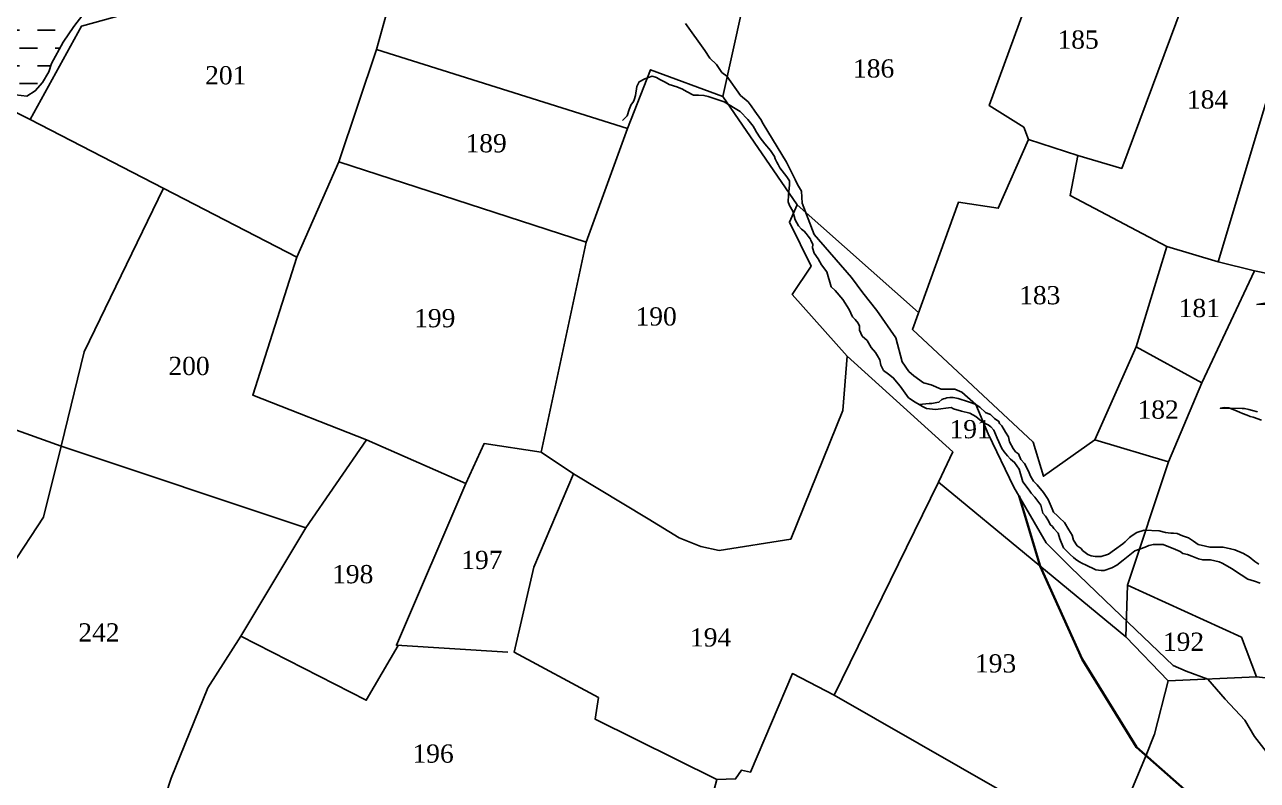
# Model space of a CAD drawing. Header units: inches. Extents: x 52 to 875, y -20 to 782.
# Drawn here: x 637.8 to 724.5, y 476.9 to 530.1 of the extents above; entities that cross this region are included whole.
import ezdxf

# ---------------------------------------------------------------- set-up
doc = ezdxf.new("R2010")
doc.units = ezdxf.units.IN
doc.header["$MEASUREMENT"] = 0
doc.linetypes.add('ACAD_ISO02W100', pattern=[15, 12, -3])
doc.linetypes.add('ACAD_ISO07W100', pattern=[3, 0, -3])
for name, color, linetype in [('CARTTRACK', 30, 'ACAD_ISO02W100'), ('NALA', 4, 'Continuous'), ('SURVEY_BND', 7, 'Continuous'), ('SURVEY_NO', 7, 'Continuous'), ('WATER_BODY', 4, 'Continuous')]:
    doc.layers.add(name, color=color, linetype=linetype)
doc.layers.add('FOOTPATH', color=150, linetype='ACAD_ISO07W100', lineweight=30)
doc.styles.get("Standard").update_dxf_attribs({"font": 'TIMES.TTF'})

msp = doc.modelspace()

# ---------------------------------------------------------------- hatches: boundary and pattern name
at = {"layer": 'WATER_BODY', "linetype": 'ByBlock'}
h = msp.add_hatch(dxfattribs=at)
h.set_pattern_fill('DASH', color=256, scale=10, angle=180, style=0)
h.set_pattern_definition([(180, (-470.0725, 177.2036), (-1.25, -1.25), [1.25, -1.25])])
h.paths.add_polyline_path([(618.722, 522.672), (617.449, 521.578), (616.319, 520.925), (616.004, 520.807), (615.698, 520.723), (615.401, 520.698), (615.115, 520.693), (614.809, 520.762), (614.498, 520.905), (614.271, 521.088), (613.891, 521.408), (613.723, 521.596), (613.484, 521.848), (613, 522.233), (612.842, 522.302), (612.398, 522.499), (612.245, 522.598), (612.063, 522.771), (611.969, 522.889), (611.886, 523.079), (612.034, 523.676), (611.746, 523.879), (611.583, 523.165), (611.163, 522.411), (611.031, 522.232), (610.836, 521.844), (610.401, 521.463), (610.204, 520.985), (609.753, 520.113), (609.372, 519.15), (609.169, 517.507), (609.379, 516.349), (609.472, 515.133), (609.472, 514.402), (609.441, 513.369), (609.013, 512.604), (608.22, 512.215), (607.404, 511.78), (606.18, 511.039), (605.394, 510.697), (603.979, 510.378), (602.925, 510.328), (601.665, 509.87), (600.592, 509.147), (599.695, 508.243), (599.088, 507.357), (598.894, 506.627), (599.228, 506.192), (599.967, 506.254), (600.869, 506.541), (601.962, 506.734), (602.693, 506.656), (603.478, 506.532), (604.388, 506.307), (605.36, 506.136), (606.608, 505.768), (607.416, 505.372), (607.669, 505.174), (608.535, 504.591), (608.758, 504.452), (610.538, 502.973), (611.319, 502.614), (612.106, 502.424), (612.683, 502.526), (613.063, 502.81), (613.097, 503.333), (613.043, 503.977), (612.615, 504.872), (611.925, 505.711), (611.914, 506.474), (611.897, 507.224), (612.477, 508.113), (612.946, 509.015), (613.168, 509.877), (613.39, 510.728), (614.004, 511.368), (614.857, 511.628), (615.829, 511.628), (616.634, 511.297), (617.235, 510.957), (617.411, 510.897), (617.679, 510.803), (617.918, 510.743), (618.183, 510.677), (618.441, 510.604), (618.677, 510.564), (619.175, 510.582), (619.353, 510.56), (619.643, 510.538), (619.939, 510.469), (620.238, 510.384), (620.682, 510.242), (621.393, 509.973), (621.749, 509.772), (621.991, 509.483), (622.177, 509.294), (622.475, 509.341), (622.436, 509.997), (622.573, 510.917), (623.129, 511.867), (623.805, 512.71), (624.48, 513.652), (625.569, 515.406), (625.984, 516.257), (626.747, 517.781), (627.469, 518.638), (628.62, 519.622), (629.754, 520.448), (631.038, 521.405), (631.93, 522.241), (632.847, 523.253), (633.808, 524.159), (635.109, 525.024), (635.644, 525.218), (636.465, 525.276), (637.146, 525.161), (637.929, 525.074), (638.523, 525.434), (639.041, 526.023), (639.479, 526.785), (639.661, 527.363), (640.481, 528.871), (641.231, 529.978), (641.867, 530.783), (642.901, 531.382), (644.21, 531.599), (645.13, 531.765), (646.878, 533.85), (648.965, 536.443), (650.104, 537.359), (651.316, 537.891), (653.78, 539.025), (655.972, 539.612), (657.215, 540.584), (658.276, 541.963), (658.682, 543.372), (658.388, 544.82), (657.869, 545.869), (657.215, 546.647), (655.723, 547.904), (654.324, 548.784), (652.88, 549.742), (648.741, 551.904), (645.006, 553.978), (641.624, 555.408), (638.886, 556.707), (635.302, 558.847), (633.266, 559.681), (631.243, 560.527), (627.013, 561.734), (623.978, 562.719), (621.804, 563.426), (619.836, 564.463), (617.763, 565.537), (616.056, 566.207), (613.186, 566.345), (611.888, 566.714), (609.537, 567.624), (606.838, 568.955), (603.905, 570.357), (600.337, 571.889), (596.873, 573.026), (595.199, 573.291), (592.734, 572.938), (591.065, 572.356), (589.657, 571.621), (588.279, 570.686), (587.9, 569.726), (588.089, 568.779), (588.291, 567.979), (588.595, 567.575), (589.024, 567.563), (589.606, 567.878), (590.162, 568.472), (590.706, 568.99), (591.262, 569.003), (591.679, 568.99), (592.134, 568.902), (593.196, 568.7), (594.006, 568.295), (594.571, 567.934), (595.919, 567.581), (596.9, 567.351), (597.408, 567.233), (598.593, 566.738), (599.609, 566.168), (600.326, 565.93), (601.177, 565.84), (602.448, 565.47), (604.584, 564.569), (606.061, 563.93), (607.152, 563.635), (608.327, 563.154), (609.94, 562.323), (611.285, 561.267), (612.329, 560.161), (613.159, 559.407), (614.135, 558.746), (615.028, 557.737), (615.914, 556.679), (618.236, 555.074), (620.353, 553.768), (623.501, 552.266), (624.516, 551.925), (624.789, 551.425), (624.569, 550.597), (623.856, 549.497), (623.311, 548.437), (622.969, 547.549), (621.621, 545.982), (621.238, 545.213), (621.193, 544.145), (621.284, 543.721), (621.517, 543.288), (621.368, 542.511), (620.989, 541.796), (620.674, 541.246), (620.448, 540.94), (620.343, 540.401), (620.456, 540.121), (620.858, 539.844), (621.156, 539.719), (621.536, 539.703), (622.119, 539.691), (622.571, 539.65), (622.946, 539.435), (623.203, 539.269), (623.366, 539.008), (624.448, 538.866), (624.614, 538.844), (625.791, 538.644), (626.147, 538.577), (626.824, 538.322), (627.724, 537.878), (627.88, 537.367), (627.489, 535.853), (626.739, 534.006), (626.239, 532.586), (625.839, 531.702), (625.746, 531.248), (625.471, 530.365), (625.129, 529.34), (624.786, 528.46), (623.911, 527.228), (621.63, 525.222)])
h.paths.add_polyline_path([(621.453, 542.187), (657.294, 542.797), (657.192, 548.831), (621.351, 548.221)], flags=24)
h.paths.add_polyline_path([(632.899, 542.954), (636.182, 542.954), (636.182, 541.009), (632.899, 541.009)], flags=24)

# ---------------------------------------------------------------- linework, layer by layer
at = {"layer": 'CARTTRACK'}
msp.add_lwpolyline([(725.322, 478.73), (724.347, 480.001), (723.666, 481.153), (722.277, 482.631), (721.064, 484.049), (719.526, 484.61), (718.631, 485.014), (714.402, 489.032), (711.386, 491.927), (709.692, 493.629), (707.415, 497.559), (705.611, 501.312), (704.722, 503.36), (703.746, 504.246), (703.243, 504.453), (702.297, 504.453), (701.587, 504.748), (701.055, 504.896), (700.375, 505.398), (700.02, 505.694), (699.547, 506.373), (699.103, 508.057), (697.756, 509.994), (697.756, 509.994), (696.779, 511.221), (695.97, 512.309), (693.345, 515.322), (692.513, 517.536), (692.471, 518.372), (692.17, 518.851), (692.005, 519.194), (691.415, 520.414), (689.752, 523.108), (689.587, 523.423), (689.176, 524.013), (688.915, 524.396), (688.709, 524.67), (688.174, 525.109), (687.196, 526.463), (686.853, 526.738), (686.469, 527.299), (686.016, 527.752), (685.646, 528.286), (684.288, 530.191)], dxfattribs=at)
at = {"layer": 'FOOTPATH', "linetype": 'ByBlock'}
msp.add_lwpolyline([(732.174, 469.809), (730.106, 469.722), (727.893, 470.459), (721.993, 474.006), (716.046, 479.257), (712.214, 485.459), (709.263, 491.989), (707.779, 496.93)], dxfattribs=at)
at = {"layer": 'NALA'}
for points in [[(637.146, 525.161), (637.929, 525.074), (638.523, 525.434), (639.041, 526.023), (639.479, 526.785), (639.661, 527.363), (640.481, 528.871), (641.231, 529.978), (641.867, 530.783)], [(724.741, 490.802), (724.345, 490.947), (723.876, 491.079), (723.401, 491.395), (723.077, 491.599), (722.776, 491.815), (722.079, 492.212), (721.862, 492.308), (721.261, 492.428), (721.141, 492.428), (720.708, 492.428), (720.408, 492.512), (719.927, 492.704), (719.638, 492.812), (719.314, 492.884), (719.121, 493.016), (718.797, 493.161), (717.926, 493.513), (717.578, 493.513), (717.229, 493.525), (716.904, 493.441), (716.64, 493.333), (715.919, 493.08), (715.113, 492.408), (714.651, 492.067), (714.302, 491.875), (713.761, 491.695), (713.557, 491.695), (713.172, 491.743), (712.463, 492.079), (712.246, 492.175), (711.982, 492.32), (711.741, 492.476), (711.597, 492.608), (711.369, 492.812), (711.188, 492.992), (710.9, 493.281), (710.635, 493.917), (710.525, 494.319), (710.213, 494.655), (710.129, 494.775), (709.96, 494.919), (709.852, 495.172), (709.636, 495.508), (709.455, 495.712), (709.311, 496.277), (708.876, 496.847), (708.624, 497.123), (708.492, 497.34), (708.035, 497.916), (707.782, 498.829), (707.458, 499.298), (707.167, 499.532), (706.962, 499.761), (706.734, 500.037), (706.553, 500.277), (706.229, 500.998), (705.988, 501.575), (705.784, 501.803), (705.592, 501.935), (705.282, 502.069), (704.726, 502.536), (704.301, 502.769), (703.724, 502.901), (703.171, 503.058), (702.991, 503.154), (701.884, 503.01), (701.259, 503.094), (700.983, 503.226), (700.742, 503.358), (700.454, 503.538), (699.997, 503.85), (699.404, 504.658), (698.923, 505.247), (698.586, 505.511), (698.237, 505.763), (698.045, 506.148), (697.985, 506.508), (697.817, 506.784), (697.672, 507.025), (697.36, 507.385), (697.077, 507.879), (696.731, 508.186), (696.538, 508.59), (696.538, 508.878), (696.442, 509.089), (696.25, 509.358), (696.058, 509.55), (695.808, 510.049), (695.366, 510.759), (694.826, 511.382), (694.557, 511.651), (694.25, 512.707), (693.865, 513.206), (693.635, 513.628), (693.354, 514.021), (693.236, 514.4), (693.248, 514.648), (693.129, 514.909), (693.094, 515.003), (692.94, 515.205), (692.785, 515.406), (692.643, 515.56), (692.465, 515.714), (692.252, 515.951), (692.015, 516.353), (691.849, 516.966), (691.607, 517.362), (691.53, 517.632), (691.543, 518.108), (691.626, 518.827), (691.614, 519.116), (691.421, 519.399), (690.93, 520.012), (690.822, 520.256), (690.714, 520.422), (690.619, 520.652), (690.552, 520.828), (690.384, 521.092), (690.29, 521.254), (690.136, 521.412), (690.019, 521.547), (689.87, 521.709), (689.559, 522.128), (689.292, 522.528), (689.148, 522.802), (689.058, 522.955), (688.968, 523.077), (688.679, 523.428), (688.155, 523.985), (687.027, 524.665), (685.891, 525.039), (685.596, 525.119), (685.222, 525.13), (684.87, 525.13), (684.359, 525.391), (684.075, 525.561), (683.678, 525.72), (683.155, 525.89), (682.86, 526.049), (682.486, 526.241), (682.247, 526.389), (681.952, 526.48), (681.43, 526.287), (681.038, 526.084), (680.879, 525.744), (680.788, 525.109), (680.675, 524.803), (680.618, 524.655), (680.482, 524.474), (680.323, 524.122), (680.198, 523.691), (679.869, 523.362)], [(725.355, 510.419), (724.516, 510.397), (726.307, 510.704)], [(700.742, 503.358), (701.447, 503.451), (701.636, 503.446), (701.982, 503.5), (702.128, 503.532), (702.35, 503.71), (702.447, 503.759), (702.582, 503.802), (702.701, 503.84), (702.906, 503.856), (703.128, 503.856), (703.485, 503.797), (704.213, 503.558), (704.354, 503.521), (704.69, 503.388), (705.008, 503.18), (705.408, 502.813), (705.689, 502.7), (705.77, 502.656), (706.057, 502.381), (706.35, 502.177), (706.404, 502.037), (706.567, 501.875), (706.831, 501.415), (707.021, 501.102), (707.113, 500.74), (707.356, 500.274), (707.513, 500.042), (707.729, 499.891), (707.908, 499.507), (708.167, 499.21), (708.363, 498.828), (708.493, 498.569), (708.59, 498.32), (708.79, 497.964), (709.05, 497.715), (709.498, 497.181), (709.828, 496.689), (710.11, 496.026), (710.192, 495.799), (710.483, 495.524), (710.613, 495.394), (710.965, 495.065), (711.269, 494.553), (711.512, 494.175), (711.615, 493.824), (711.858, 493.43), (712.139, 493.246), (712.248, 493.084), (712.604, 492.825), (712.853, 492.728), (713.134, 492.679), (713.55, 492.684), (714.069, 492.846), (714.502, 493.143), (715.074, 493.57), (715.252, 493.71), (715.555, 494.013), (715.733, 494.142), (716.063, 494.353), (716.582, 494.52), (717.643, 494.478), (718.081, 494.365), (718.465, 494.316), (718.648, 494.316), (718.897, 494.294), (719.275, 494.138), (719.692, 493.976), (720.054, 493.76), (720.389, 493.527), (720.9, 493.396), (721.197, 493.331), (721.478, 493.326), (721.667, 493.331), (721.905, 493.331), (722.143, 493.32), (722.667, 493.218), (722.965, 493.137), (723.563, 492.882), (723.974, 492.644), (724.379, 492.32), (724.644, 492.131)], [(724.844, 502.265), (724.259, 502.482), (724.042, 502.519), (723.825, 502.624), (723.503, 502.737), (723.285, 502.834), (722.963, 502.961), (722.551, 503.126), (722.206, 503.148), (721.949, 503.105), (723.478, 503.083), (723.643, 503.083), (723.957, 503.008), (724.212, 502.948), (724.549, 502.865)]]:
    msp.add_lwpolyline(points, dxfattribs=at)
at = {"layer": 'SURVEY_BND'}
for points in [[(659.888, 542.523), (656.732, 538.406), (664.307, 534.696), (662.553, 528.346), (680.209, 522.794), (681.832, 526.927), (686.935, 525.038), (688.293, 531.187)], [(656.943, 513.73), (638.178, 523.435), (641.781, 529.985), (646.386, 531.265), (649.26, 535.209), (652.589, 537.886), (656.732, 538.406)], [(727.815, 534.152), (720.958, 535.986), (715.006, 519.981), (711.909, 520.884), (711.366, 518.072), (718.183, 514.477), (721.778, 513.419)], [(708.489, 532.138), (705.682, 524.402), (708.122, 522.881), (708.437, 522.016), (711.909, 520.884)], [(741.942, 522.3), (737.843, 510.397), (734.311, 510.733), (724.338, 512.775), (721.778, 513.419), (726.385, 528.732)], [(677.309, 514.785), (659.896, 520.435), (662.553, 528.346)], [(686.935, 525.038), (692.158, 517.43), (700.702, 509.845)], [(640.35, 500.441), (635.35, 502.228), (622.757, 509.579), (628.647, 518.356), (636.275, 524.384), (638.178, 523.435)], [(695.671, 506.761), (695.371, 502.939), (691.711, 493.901), (686.676, 493.103), (685.366, 493.373), (683.842, 493.979), (681.666, 495.335), (676.416, 498.5), (674.145, 500.011), (677.309, 514.785), (680.209, 522.794)], [(708.437, 522.016), (706.315, 517.182), (703.505, 517.601), (700.272, 508.657), (708.776, 500.716), (709.49, 498.321), (713.112, 500.894), (716.026, 507.428), (718.183, 514.477)], [(674.145, 500.011), (670.124, 500.622), (668.84, 497.806), (661.831, 500.883), (653.835, 504.022), (656.943, 513.73), (659.896, 520.435)], [(640.35, 500.441), (641.959, 507.076), (647.56, 518.583)], [(692.158, 517.43), (691.608, 516.207), (693.138, 513.106), (691.806, 511.119), (695.671, 506.761), (703.11, 500.034), (702.108, 497.907), (715.282, 487.01)], [(724.338, 512.775), (720.646, 504.901), (716.026, 507.428)], [(720.646, 504.901), (718.287, 499.345), (713.112, 500.894)], [(661.831, 500.883), (657.577, 494.701), (653, 487.079), (661.827, 482.561), (664.074, 486.418)], [(635.606, 476.853), (633.906, 485.93), (636.841, 491.975), (639.097, 495.431), (640.35, 500.441), (657.577, 494.701)], [(718.287, 499.345), (715.412, 490.649), (723.424, 486.988), (724.481, 484.199), (748.546, 481.56)], [(676.416, 498.5), (673.62, 491.921), (672.236, 485.94), (678.164, 482.743), (677.926, 481.23), (686.5, 476.992)], [(668.84, 497.806), (663.952, 486.426), (671.799, 485.936)], [(718.259, 483.918), (717.312, 480.177), (716.683, 478.566), (715.156, 474.929), (709.627, 474.401), (694.771, 482.921), (702.108, 497.907)], [(715.412, 490.649), (715.282, 487.01), (718.259, 483.918), (724.481, 484.199)], [(653, 487.079), (650.668, 483.441), (648.095, 477.077), (646.999, 473.706), (684.956, 471.14)], [(702.036, 466.372), (684.956, 471.14), (686.5, 476.992), (687.816, 477.017), (688.246, 477.649), (688.879, 477.498), (691.817, 484.438), (694.771, 482.921)]]:
    msp.add_lwpolyline(points, dxfattribs=at)

# ---------------------------------------------------------------- texts
at = {"layer": 'SURVEY_NO', "char_height": 1.282, "width": 2.5, "attachment_point": 1}
for s, insert in [('{\\fTimes New Roman|b0|i0|c0|p18;185}', (710.477, 529.691)), ('{\\fTimes New Roman|b0|i0|c0|p18;186}', (696.086, 527.658)), ('{\\fTimes New Roman|b0|i0|c0|p18;201}', (650.482, 527.179)), ('{\\fTimes New Roman|b0|i0|c0|p18;184}', (719.59, 525.476)), ('{\\fTimes New Roman|b0|i0|c0|p18;189}', (668.807, 522.394)), ('{\\fTimes New Roman|b0|i0|c0|p18;183}', (707.779, 511.703)), ('{\\fTimes New Roman|b0|i0|c0|p18;190}', (680.777, 510.21)), ('{\\fTimes New Roman|b0|i0|c0|p18;181}', (719.007, 510.798)), ('{\\fTimes New Roman|b0|i0|c0|p18;199}', (665.194, 510.087)), ('{\\fTimes New Roman|b0|i0|c0|p18;200}', (647.896, 506.724)), ('{\\fTimes New Roman|b0|i0|c0|p18;182}', (716.11, 503.65)), ('191', (702.878, 502.277)), ('{\\fTimes New Roman|b0|i0|c0|p18;197}', (668.508, 493.073)), ('{\\fTimes New Roman|b0|i0|c0|p18;198}', (659.42, 492.071)), ('{\\fTimes New Roman|b0|i0|c0|p18;242}', (641.556, 487.974)), ('{\\fTimes New Roman|b0|i0|c0|p18;194}', (684.61, 487.623)), ('{\\fTimes New Roman|b0|i0|c0|p18;192}', (717.895, 487.316)), ('{\\fTimes New Roman|b0|i0|c0|p18;193}', (704.669, 485.796)), ('{\\fTimes New Roman|b0|i0|c0|p18;196}', (665.076, 479.447))]:
    msp.add_mtext(s, dxfattribs=dict(at, insert=insert))

doc.saveas('drawing.dxf')
